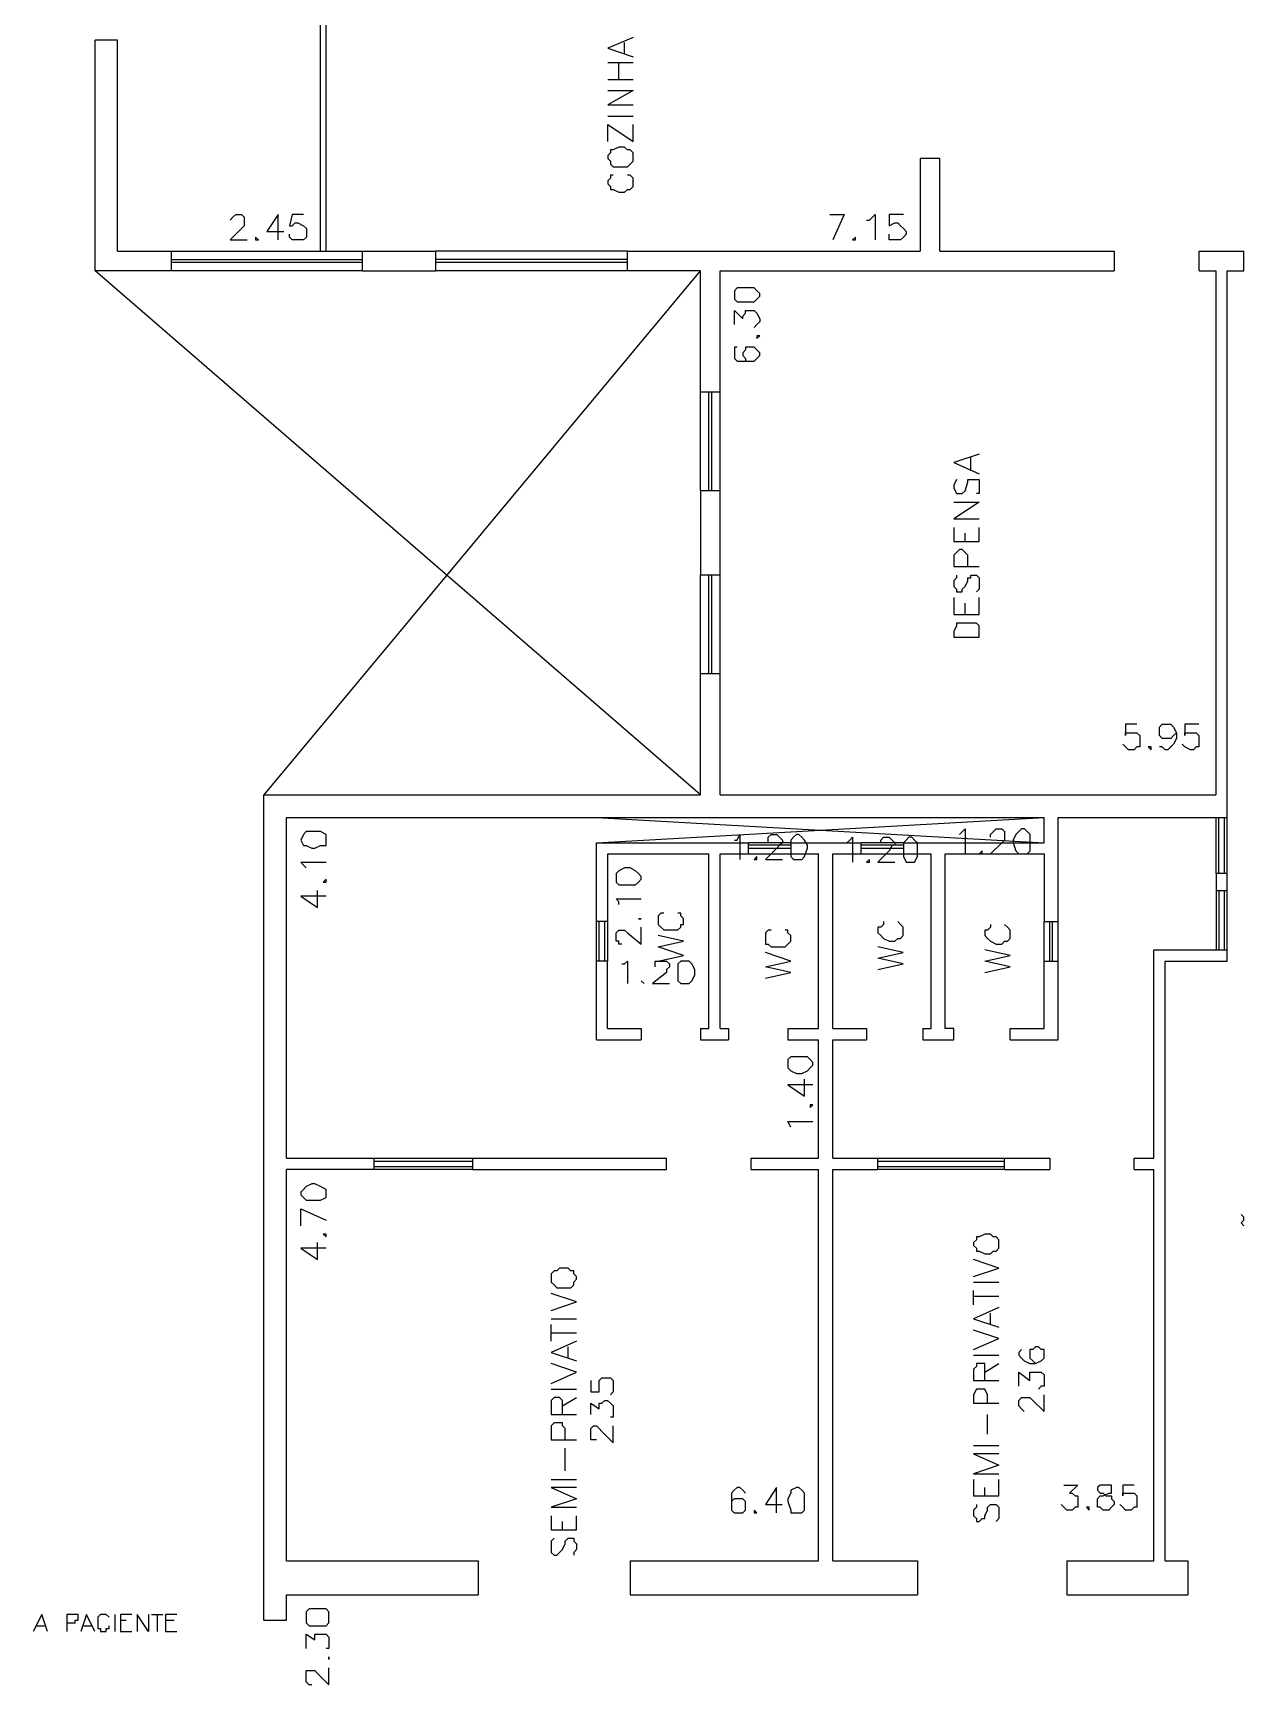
# Model space of a CAD drawing. Header units: millimetres. Extents: x -369 to -70, y -1414 to -1185.
# Drawn here: x -192.45 to -177.9, y -1322.88 to -1303.03 of the extents above; entities that cross this region are included whole.
import ezdxf

# ---------------------------------------------------------------- set-up
doc = ezdxf.new("R2010")
doc.units = ezdxf.units.MM
doc.header["$MEASUREMENT"] = 0
for name, color, linetype in [('10', 10, 'Continuous'), ('12', 12, 'Continuous'), ('16', 16, 'Continuous'), ('50', 50, 'Continuous'), ('8', 8, 'Continuous')]:
    doc.layers.add(name, color=color, linetype=linetype)

msp = doc.modelspace()

# ---------------------------------------------------------------- linework, layer by layer
at = {"layer": '10'}
for points in [[(-191.438, -1303.116), (-191.706, -1303.116)], [(-191.706, -1305.89), (-191.706, -1303.116)], [(-191.438, -1305.654), (-191.438, -1303.116)], [(-181.555, -1305.654), (-181.555, -1304.539), (-181.555, -1304.539), (-181.795, -1304.539), (-181.795, -1305.654)], [(-191.438, -1305.654), (-190.794, -1305.654), (-190.794, -1305.654), (-190.794, -1305.89), (-191.706, -1305.89)], [(-188.493, -1305.654), (-187.613, -1305.654)], [(-188.493, -1305.89), (-188.493, -1305.654)], [(-187.613, -1305.89), (-187.613, -1305.654)], [(-185.311, -1305.654), (-181.795, -1305.654)], [(-184.432, -1305.89), (-185.311, -1305.89), (-185.311, -1305.89), (-185.311, -1305.654)], [(-181.555, -1305.654), (-179.461, -1305.654)], [(-179.457, -1305.89), (-179.457, -1305.654)], [(-178.442, -1305.654), (-177.902, -1305.654)], [(-178.442, -1305.89), (-178.442, -1305.654)], [(-178.106, -1305.89), (-177.902, -1305.89), (-177.902, -1305.89), (-177.902, -1305.654)], [(-188.493, -1305.89), (-187.613, -1305.89)], [(-184.432, -1307.344), (-184.432, -1305.89)], [(-184.432, -1307.344), (-184.196, -1307.344), (-184.196, -1307.344), (-184.196, -1305.89)], [(-184.196, -1305.89), (-179.461, -1305.89)], [(-178.442, -1305.89), (-178.238, -1305.89)], [(-178.238, -1312.184), (-178.238, -1305.89)], [(-178.106, -1312.456), (-178.106, -1305.89)], [(-184.196, -1309.546), (-184.196, -1308.531), (-184.196, -1308.531), (-184.432, -1308.531), (-184.432, -1308.531), (-184.432, -1309.546)], [(-184.196, -1309.546), (-184.432, -1309.546)], [(-184.196, -1310.729), (-184.432, -1310.729)], [(-184.432, -1312.184), (-184.432, -1310.729)], [(-184.196, -1312.184), (-184.196, -1310.729)], [(-189.679, -1322.099), (-189.679, -1312.184)], [(-189.675, -1312.184), (-184.432, -1312.184)], [(-184.196, -1312.184), (-178.242, -1312.184)], [(-189.408, -1316.548), (-189.408, -1312.456)], [(-189.408, -1312.456), (-180.304, -1312.456)], [(-181.994, -1312.76), (-180.304, -1312.76), (-180.304, -1312.76), (-180.304, -1312.456)], [(-180.136, -1312.456), (-178.106, -1312.456)], [(-180.136, -1313.707), (-180.136, -1312.456)], [(-185.683, -1312.76), (-183.857, -1312.76)], [(-185.683, -1313.707), (-185.683, -1312.76)], [(-183.857, -1312.895), (-183.857, -1312.76)], [(-183.349, -1312.76), (-182.502, -1312.76)], [(-183.349, -1312.76), (-183.349, -1312.895), (-183.349, -1312.895), (-183.01, -1312.895)], [(-182.842, -1312.895), (-182.502, -1312.895), (-182.502, -1312.895), (-182.502, -1312.76)], [(-181.994, -1312.76), (-181.994, -1312.895), (-181.994, -1312.895), (-181.659, -1312.895)], [(-185.547, -1313.707), (-185.547, -1312.895)], [(-185.547, -1312.895), (-184.332, -1312.895)], [(-184.332, -1314.993), (-184.332, -1312.895)], [(-184.196, -1314.993), (-184.196, -1312.895)], [(-184.196, -1312.895), (-183.857, -1312.895)], [(-183.014, -1314.993), (-183.014, -1312.895)], [(-182.842, -1314.993), (-182.842, -1312.895)], [(-181.659, -1314.993), (-181.659, -1312.895)], [(-181.491, -1314.993), (-181.491, -1312.895)], [(-181.487, -1312.895), (-180.304, -1312.895), (-180.304, -1312.895), (-180.304, -1313.707)], [(-178.238, -1313.335), (-178.106, -1313.335), (-178.106, -1313.335), (-178.106, -1313.131), (-178.106, -1313.131), (-178.238, -1313.131), (-178.238, -1313.131), (-178.238, -1313.335)], [(-185.547, -1313.707), (-185.683, -1313.707)], [(-180.304, -1313.707), (-180.136, -1313.707)], [(-185.683, -1315.129), (-185.683, -1314.182)], [(-185.547, -1314.182), (-185.683, -1314.182)], [(-185.551, -1314.993), (-185.551, -1314.182)], [(-180.304, -1314.993), (-180.304, -1314.182)], [(-180.304, -1314.182), (-180.136, -1314.182)], [(-180.136, -1315.129), (-180.136, -1314.182)], [(-178.985, -1316.548), (-178.985, -1314.046)], [(-178.985, -1314.046), (-178.106, -1314.046)], [(-178.849, -1321.388), (-178.849, -1314.182)], [(-178.849, -1314.182), (-178.106, -1314.182)], [(-178.106, -1314.182), (-178.106, -1314.046)], [(-185.683, -1315.129), (-185.144, -1315.129)], [(-185.551, -1314.993), (-185.144, -1314.993)], [(-185.144, -1314.993), (-185.144, -1315.129)], [(-184.432, -1314.993), (-184.332, -1314.993)], [(-184.432, -1314.993), (-184.432, -1315.129)], [(-184.432, -1315.129), (-184.097, -1315.129)], [(-184.196, -1314.993), (-184.097, -1314.993)], [(-184.097, -1314.993), (-184.097, -1315.129)], [(-183.385, -1314.993), (-183.014, -1314.993)], [(-183.385, -1314.993), (-183.385, -1315.129)], [(-183.385, -1315.129), (-183.014, -1315.129)], [(-183.014, -1316.548), (-183.014, -1315.129)], [(-182.842, -1314.993), (-182.438, -1314.993)], [(-182.842, -1315.129), (-182.438, -1315.129)], [(-182.842, -1316.548), (-182.842, -1315.129)], [(-182.438, -1314.993), (-182.438, -1315.129)], [(-181.759, -1314.993), (-181.659, -1314.993)], [(-181.759, -1314.993), (-181.759, -1315.129), (-181.759, -1315.129), (-181.387, -1315.129), (-181.387, -1315.129), (-181.387, -1314.993), (-181.387, -1314.993), (-181.491, -1314.993)], [(-180.712, -1315.129), (-180.712, -1314.993), (-180.712, -1314.993), (-180.304, -1314.993)], [(-180.712, -1315.129), (-180.136, -1315.129)], [(-189.408, -1316.548), (-188.357, -1316.548), (-188.357, -1316.548), (-188.357, -1316.684), (-189.408, -1316.684)], [(-187.174, -1316.548), (-184.84, -1316.548)], [(-187.174, -1316.548), (-187.174, -1316.684), (-187.174, -1316.684), (-184.84, -1316.684), (-184.84, -1316.684), (-184.84, -1316.548)], [(-183.825, -1316.684), (-183.825, -1316.548), (-183.825, -1316.548), (-183.014, -1316.548)], [(-182.842, -1316.548), (-182.302, -1316.548)], [(-182.302, -1316.684), (-182.302, -1316.548)], [(-180.78, -1316.684), (-180.78, -1316.548), (-180.78, -1316.548), (-180.236, -1316.548), (-180.236, -1316.548), (-180.236, -1316.684)], [(-179.221, -1316.684), (-179.221, -1316.548), (-179.221, -1316.548), (-178.985, -1316.548)], [(-189.408, -1321.388), (-189.408, -1316.684)], [(-183.825, -1316.684), (-183.014, -1316.684)], [(-183.014, -1321.388), (-183.014, -1316.684)], [(-182.842, -1321.388), (-182.842, -1316.684)], [(-182.842, -1316.684), (-182.302, -1316.684)], [(-180.78, -1316.684), (-180.236, -1316.684)], [(-179.221, -1316.684), (-178.985, -1316.684)], [(-178.985, -1321.388), (-178.985, -1316.684)], [(-189.408, -1321.388), (-187.106, -1321.388)], [(-187.106, -1321.388), (-187.106, -1321.795)], [(-185.279, -1321.388), (-183.014, -1321.388)], [(-185.279, -1321.388), (-185.279, -1321.795), (-185.279, -1321.795), (-181.827, -1321.795)], [(-182.842, -1321.388), (-181.827, -1321.388), (-181.827, -1321.388), (-181.827, -1321.795)], [(-180.032, -1321.388), (-178.985, -1321.388)], [(-180.032, -1321.388), (-180.032, -1321.795)], [(-178.849, -1321.388), (-178.578, -1321.388), (-178.578, -1321.388), (-178.578, -1321.795)], [(-189.679, -1322.099), (-189.408, -1322.099), (-189.408, -1322.099), (-189.408, -1321.795)], [(-189.408, -1321.795), (-187.106, -1321.795)], [(-180.032, -1321.795), (-178.578, -1321.795)]]:
    msp.add_lwpolyline(points, dxfattribs=at)
at = {"layer": '12'}
for points in [[(-189, -1305.654), (-189, -1301.897)], [(-188.932, -1305.654), (-188.932, -1301.897)]]:
    msp.add_lwpolyline(points, dxfattribs=at)
at = {"layer": '16'}
for points in [[(-184.432, -1312.184), (-191.706, -1305.89)], [(-189.675, -1312.184), (-184.432, -1305.89)], [(-185.683, -1312.456), (-180.304, -1312.76)], [(-185.683, -1312.76), (-180.304, -1312.456)]]:
    msp.add_lwpolyline(points, dxfattribs=at)
at = {"layer": '50'}
for points in [[(-185.243, -1303.084), (-185.547, -1303.216), (-185.547, -1303.216), (-185.243, -1303.32)], [(-185.347, -1303.284), (-185.347, -1303.148)], [(-185.547, -1303.388), (-185.243, -1303.388)], [(-185.415, -1303.592), (-185.415, -1303.388)], [(-185.547, -1303.592), (-185.243, -1303.592)], [(-185.547, -1303.724), (-185.243, -1303.724), (-185.243, -1303.724), (-185.547, -1303.896), (-185.547, -1303.896), (-185.243, -1303.896)], [(-185.547, -1304.031), (-185.243, -1304.031)], [(-185.547, -1304.335), (-185.547, -1304.131), (-185.547, -1304.131), (-185.243, -1304.335), (-185.243, -1304.335), (-185.243, -1304.131)], [(-185.547, -1304.539), (-185.515, -1304.571), (-185.515, -1304.607), (-185.483, -1304.639), (-185.415, -1304.639), (-185.347, -1304.639), (-185.311, -1304.639), (-185.279, -1304.607), (-185.243, -1304.571), (-185.243, -1304.539), (-185.243, -1304.503), (-185.243, -1304.471), (-185.279, -1304.435), (-185.311, -1304.435), (-185.347, -1304.403), (-185.415, -1304.403), (-185.483, -1304.435), (-185.515, -1304.435), (-185.515, -1304.471), (-185.547, -1304.503), (-185.547, -1304.539)], [(-185.483, -1304.739), (-185.515, -1304.739), (-185.515, -1304.775), (-185.547, -1304.807), (-185.547, -1304.843), (-185.515, -1304.875), (-185.515, -1304.911), (-185.483, -1304.911), (-185.415, -1304.943), (-185.347, -1304.943), (-185.311, -1304.911), (-185.279, -1304.911), (-185.243, -1304.875), (-185.243, -1304.843), (-185.243, -1304.807), (-185.243, -1304.775), (-185.279, -1304.739), (-185.311, -1304.739)], [(-190.083, -1305.282), (-190.083, -1305.282), (-190.051, -1305.246), (-190.015, -1305.214), (-189.947, -1305.214), (-189.915, -1305.246), (-189.915, -1305.282), (-189.915, -1305.314), (-189.915, -1305.35), (-189.947, -1305.382), (-190.083, -1305.518), (-189.879, -1305.518)], [(-189.508, -1305.518), (-189.508, -1305.214), (-189.508, -1305.214), (-189.643, -1305.418), (-189.44, -1305.418)], [(-189.204, -1305.214), (-189.34, -1305.214), (-189.372, -1305.35), (-189.34, -1305.35), (-189.304, -1305.314), (-189.272, -1305.314), (-189.204, -1305.35), (-189.168, -1305.382), (-189.168, -1305.418), (-189.168, -1305.45), (-189.168, -1305.486), (-189.204, -1305.518), (-189.272, -1305.518), (-189.304, -1305.518), (-189.34, -1305.518), (-189.372, -1305.486), (-189.372, -1305.45)], [(-182.878, -1305.214), (-182.706, -1305.214), (-182.706, -1305.214), (-182.842, -1305.518)], [(-182.438, -1305.282), (-182.402, -1305.282), (-182.334, -1305.214), (-182.334, -1305.518)], [(-181.994, -1305.214), (-182.166, -1305.214), (-182.166, -1305.35), (-182.098, -1305.314), (-182.062, -1305.314), (-182.03, -1305.35), (-181.994, -1305.382), (-181.962, -1305.418), (-181.962, -1305.45), (-181.994, -1305.486), (-182.03, -1305.518), (-182.062, -1305.518), (-182.098, -1305.518), (-182.166, -1305.518), (-182.166, -1305.486), (-182.166, -1305.45)], [(-189.779, -1305.486), (-189.779, -1305.518), (-189.743, -1305.518), (-189.779, -1305.486)], [(-182.57, -1305.486), (-182.606, -1305.518), (-182.57, -1305.518), (-182.57, -1305.486)], [(-184.025, -1306.193), (-184.025, -1306.229), (-183.993, -1306.261), (-183.893, -1306.261), (-183.857, -1306.261), (-183.789, -1306.261), (-183.757, -1306.229), (-183.721, -1306.193), (-183.721, -1306.161), (-183.757, -1306.13), (-183.789, -1306.094), (-183.857, -1306.094), (-183.893, -1306.094), (-183.993, -1306.094), (-184.025, -1306.13), (-184.025, -1306.161), (-184.025, -1306.193)], [(-184.025, -1306.533), (-184.025, -1306.365), (-183.925, -1306.465), (-183.925, -1306.433), (-183.893, -1306.397), (-183.893, -1306.365), (-183.857, -1306.365), (-183.825, -1306.365), (-183.789, -1306.365), (-183.757, -1306.397), (-183.721, -1306.465), (-183.721, -1306.501), (-183.757, -1306.533), (-183.789, -1306.569)], [(-183.993, -1306.805), (-184.025, -1306.805), (-184.025, -1306.873), (-184.025, -1306.905), (-184.025, -1306.941), (-183.993, -1306.973), (-183.893, -1306.973), (-183.825, -1306.973), (-183.789, -1306.973), (-183.757, -1306.941), (-183.721, -1306.905), (-183.721, -1306.873), (-183.757, -1306.837), (-183.789, -1306.805), (-183.825, -1306.805), (-183.893, -1306.805), (-183.893, -1306.837), (-183.925, -1306.873), (-183.925, -1306.905), (-183.893, -1306.941), (-183.893, -1306.973), (-183.825, -1306.973)], [(-183.757, -1306.669), (-183.757, -1306.701), (-183.721, -1306.669), (-183.757, -1306.669)], [(-181.083, -1308.092), (-181.387, -1308.192), (-181.387, -1308.192), (-181.083, -1308.328)], [(-181.183, -1308.292), (-181.183, -1308.124)], [(-181.355, -1308.395), (-181.355, -1308.395), (-181.387, -1308.463), (-181.387, -1308.495), (-181.355, -1308.563), (-181.319, -1308.563), (-181.287, -1308.563), (-181.251, -1308.531), (-181.219, -1308.427), (-181.219, -1308.395), (-181.183, -1308.395), (-181.115, -1308.395), (-181.083, -1308.395), (-181.083, -1308.463), (-181.083, -1308.495), (-181.083, -1308.563), (-181.115, -1308.563)], [(-181.387, -1308.667), (-181.083, -1308.667), (-181.083, -1308.667), (-181.387, -1308.867), (-181.387, -1308.867), (-181.083, -1308.867)], [(-181.387, -1308.971), (-181.387, -1309.139), (-181.387, -1309.139), (-181.083, -1309.139)], [(-181.251, -1309.139), (-181.251, -1309.039)], [(-181.083, -1309.139), (-181.083, -1308.971)], [(-181.219, -1309.443), (-181.219, -1309.307), (-181.251, -1309.275), (-181.287, -1309.239), (-181.319, -1309.239), (-181.355, -1309.275), (-181.387, -1309.307), (-181.387, -1309.443), (-181.387, -1309.443), (-181.083, -1309.443)], [(-181.355, -1309.546), (-181.355, -1309.578), (-181.387, -1309.614), (-181.387, -1309.682), (-181.355, -1309.714), (-181.355, -1309.746), (-181.319, -1309.746), (-181.287, -1309.746), (-181.287, -1309.714), (-181.251, -1309.682), (-181.219, -1309.614), (-181.219, -1309.578), (-181.183, -1309.578), (-181.183, -1309.546), (-181.115, -1309.546), (-181.083, -1309.578), (-181.083, -1309.614), (-181.083, -1309.682), (-181.083, -1309.714), (-181.115, -1309.746)], [(-181.387, -1309.814), (-181.387, -1310.018), (-181.387, -1310.018), (-181.083, -1310.018)], [(-181.083, -1310.018), (-181.083, -1309.814)], [(-181.251, -1310.018), (-181.251, -1309.882)], [(-181.387, -1310.29), (-181.083, -1310.29), (-181.083, -1310.29), (-181.083, -1310.222), (-181.083, -1310.154), (-181.115, -1310.122), (-181.151, -1310.122), (-181.183, -1310.122), (-181.287, -1310.122), (-181.319, -1310.122), (-181.355, -1310.122), (-181.355, -1310.154), (-181.387, -1310.222), (-181.387, -1310.29)], [(-179.189, -1311.337), (-179.325, -1311.337), (-179.325, -1311.473), (-179.325, -1311.441), (-179.289, -1311.441), (-179.221, -1311.441), (-179.189, -1311.441), (-179.153, -1311.473), (-179.153, -1311.509), (-179.153, -1311.541), (-179.153, -1311.609), (-179.189, -1311.609), (-179.221, -1311.645), (-179.289, -1311.645), (-179.325, -1311.609), (-179.357, -1311.577)], [(-178.713, -1311.441), (-178.749, -1311.473), (-178.781, -1311.509), (-178.817, -1311.509), (-178.885, -1311.509), (-178.917, -1311.473), (-178.917, -1311.441), (-178.917, -1311.405), (-178.917, -1311.373), (-178.885, -1311.337), (-178.817, -1311.337), (-178.781, -1311.337), (-178.749, -1311.373), (-178.713, -1311.441), (-178.713, -1311.509), (-178.749, -1311.577), (-178.781, -1311.609), (-178.817, -1311.645), (-178.849, -1311.645), (-178.885, -1311.609), (-178.917, -1311.609)], [(-178.446, -1311.337), (-178.614, -1311.337), (-178.614, -1311.473), (-178.614, -1311.441), (-178.546, -1311.441), (-178.51, -1311.441), (-178.478, -1311.441), (-178.446, -1311.473), (-178.446, -1311.509), (-178.446, -1311.541), (-178.446, -1311.609), (-178.478, -1311.609), (-178.51, -1311.645), (-178.546, -1311.645), (-178.614, -1311.609), (-178.645, -1311.577)], [(-179.017, -1311.609), (-179.053, -1311.609), (-179.017, -1311.645), (-179.017, -1311.609)], [(-181.319, -1312.66), (-181.319, -1312.66), (-181.251, -1312.592), (-181.251, -1312.895)], [(-180.947, -1312.692), (-180.947, -1312.66), (-180.911, -1312.624), (-180.879, -1312.592), (-180.812, -1312.592), (-180.78, -1312.624), (-180.78, -1312.66), (-180.78, -1312.692), (-180.78, -1312.728), (-180.812, -1312.76), (-180.947, -1312.895), (-180.744, -1312.895)], [(-180.576, -1312.592), (-180.608, -1312.624), (-180.644, -1312.66), (-180.676, -1312.728), (-180.676, -1312.76), (-180.644, -1312.859), (-180.608, -1312.895), (-180.576, -1312.895), (-180.54, -1312.895), (-180.508, -1312.895), (-180.472, -1312.859), (-180.472, -1312.76), (-180.472, -1312.728), (-180.472, -1312.66), (-180.508, -1312.624), (-180.54, -1312.592), (-180.576, -1312.592)], [(-189.236, -1312.728), (-189.204, -1312.795), (-189.172, -1312.795), (-189.104, -1312.827), (-189.068, -1312.827), (-189, -1312.795), (-188.932, -1312.795), (-188.932, -1312.728), (-188.932, -1312.66), (-189, -1312.624), (-189.068, -1312.624), (-189.104, -1312.624), (-189.172, -1312.624), (-189.204, -1312.66), (-189.236, -1312.728)], [(-184.025, -1312.728), (-183.993, -1312.728), (-183.961, -1312.66), (-183.961, -1312.963)], [(-183.621, -1312.76), (-183.621, -1312.728), (-183.621, -1312.692), (-183.585, -1312.66), (-183.517, -1312.66), (-183.485, -1312.692), (-183.449, -1312.728), (-183.449, -1312.76), (-183.485, -1312.791), (-183.517, -1312.827), (-183.653, -1312.963), (-183.449, -1312.963)], [(-183.281, -1312.66), (-183.317, -1312.692), (-183.349, -1312.728), (-183.349, -1312.791), (-183.349, -1312.827), (-183.349, -1312.927), (-183.317, -1312.963), (-183.281, -1312.963), (-183.249, -1312.963), (-183.213, -1312.963), (-183.181, -1312.927), (-183.145, -1312.827), (-183.145, -1312.791), (-183.181, -1312.728), (-183.213, -1312.692), (-183.249, -1312.66), (-183.281, -1312.66)], [(-182.674, -1312.76), (-182.638, -1312.728), (-182.606, -1312.692), (-182.606, -1312.995)], [(-182.266, -1312.76), (-182.266, -1312.76), (-182.266, -1312.728), (-182.234, -1312.692), (-182.166, -1312.692), (-182.13, -1312.728), (-182.098, -1312.76), (-182.098, -1312.791), (-182.13, -1312.791), (-182.166, -1312.859), (-182.302, -1312.995), (-182.098, -1312.995)], [(-181.931, -1312.692), (-181.962, -1312.728), (-181.994, -1312.76), (-181.994, -1312.827), (-181.994, -1312.859), (-181.994, -1312.927), (-181.962, -1312.995), (-181.931, -1312.995), (-181.895, -1312.995), (-181.863, -1312.995), (-181.827, -1312.927), (-181.827, -1312.859), (-181.827, -1312.827), (-181.827, -1312.76), (-181.863, -1312.728), (-181.895, -1312.692), (-181.931, -1312.692)], [(-189.172, -1313.063), (-189.204, -1313.031), (-189.236, -1312.995), (-188.932, -1312.995)], [(-183.757, -1312.927), (-183.789, -1312.963), (-183.757, -1312.963), (-183.757, -1312.927)], [(-182.402, -1312.963), (-182.438, -1312.995), (-182.402, -1312.995), (-182.402, -1312.963)], [(-181.047, -1312.859), (-181.083, -1312.895), (-181.047, -1312.895), (-181.047, -1312.859)], [(-188.968, -1313.235), (-188.932, -1313.235), (-188.932, -1313.199), (-188.968, -1313.235)], [(-185.447, -1313.199), (-185.447, -1313.235), (-185.415, -1313.267), (-185.347, -1313.267), (-185.279, -1313.267), (-185.212, -1313.267), (-185.176, -1313.235), (-185.144, -1313.199), (-185.144, -1313.167), (-185.176, -1313.131), (-185.212, -1313.099), (-185.279, -1313.063), (-185.347, -1313.063), (-185.415, -1313.099), (-185.447, -1313.131), (-185.447, -1313.167), (-185.447, -1313.199)], [(-188.932, -1313.403), (-189.236, -1313.403), (-189.236, -1313.403), (-189.036, -1313.539), (-189.036, -1313.335)], [(-185.415, -1313.503), (-185.415, -1313.471), (-185.447, -1313.435), (-185.144, -1313.435)], [(-185.379, -1313.978), (-185.415, -1313.978), (-185.415, -1313.942), (-185.447, -1313.942), (-185.447, -1313.91), (-185.447, -1313.843), (-185.415, -1313.811), (-185.379, -1313.811), (-185.347, -1313.811), (-185.311, -1313.843), (-185.144, -1313.978), (-185.144, -1313.775)], [(-185.176, -1313.675), (-185.176, -1313.675), (-185.144, -1313.675), (-185.176, -1313.675)], [(-184.872, -1313.607), (-184.908, -1313.607), (-184.94, -1313.639), (-184.94, -1313.675), (-184.94, -1313.743), (-184.908, -1313.775), (-184.872, -1313.807), (-184.84, -1313.807), (-184.736, -1313.807), (-184.704, -1313.807), (-184.668, -1313.775), (-184.668, -1313.743), (-184.636, -1313.743), (-184.636, -1313.675), (-184.668, -1313.639), (-184.668, -1313.607), (-184.704, -1313.607)], [(-182.234, -1313.707), (-182.234, -1313.743), (-182.266, -1313.775), (-182.302, -1313.775), (-182.302, -1313.843), (-182.266, -1313.874), (-182.234, -1313.91), (-182.166, -1313.942), (-182.098, -1313.942), (-182.062, -1313.91), (-182.03, -1313.91), (-181.998, -1313.874), (-181.998, -1313.843), (-181.998, -1313.775), (-182.03, -1313.743), (-182.062, -1313.707)], [(-180.947, -1313.743), (-180.947, -1313.775), (-180.983, -1313.811), (-181.015, -1313.811), (-181.015, -1313.874), (-180.983, -1313.91), (-180.947, -1313.942), (-180.879, -1313.978), (-180.812, -1313.978), (-180.78, -1313.942), (-180.744, -1313.942), (-180.712, -1313.91), (-180.712, -1313.874), (-180.712, -1313.811), (-180.744, -1313.775), (-180.78, -1313.743)], [(-184.94, -1314.182), (-184.636, -1314.114), (-184.636, -1314.114), (-184.94, -1314.01), (-184.94, -1314.01), (-184.636, -1313.942), (-184.636, -1313.942), (-184.94, -1313.874)], [(-183.585, -1313.811), (-183.621, -1313.811), (-183.653, -1313.843), (-183.653, -1313.874), (-183.653, -1313.942), (-183.653, -1313.978), (-183.621, -1313.978), (-183.585, -1314.01), (-183.553, -1314.01), (-183.453, -1314.01), (-183.417, -1314.01), (-183.385, -1313.978), (-183.349, -1313.942), (-183.349, -1313.874), (-183.385, -1313.843), (-183.385, -1313.811), (-183.417, -1313.811)], [(-185.379, -1314.214), (-185.347, -1314.214), (-185.311, -1314.182), (-185.311, -1314.45)], [(-184.976, -1314.25), (-184.976, -1314.214), (-184.976, -1314.182), (-184.94, -1314.182), (-184.872, -1314.182), (-184.84, -1314.182), (-184.804, -1314.214), (-184.804, -1314.25), (-184.84, -1314.282), (-184.84, -1314.318), (-185.008, -1314.45), (-184.804, -1314.45)], [(-184.636, -1314.182), (-184.668, -1314.182), (-184.704, -1314.214), (-184.704, -1314.282), (-184.704, -1314.35), (-184.704, -1314.418), (-184.668, -1314.45), (-184.636, -1314.45), (-184.6, -1314.45), (-184.568, -1314.45), (-184.536, -1314.418), (-184.5, -1314.35), (-184.5, -1314.282), (-184.536, -1314.214), (-184.568, -1314.182), (-184.6, -1314.182), (-184.636, -1314.182)], [(-183.653, -1314.386), (-183.349, -1314.318), (-183.349, -1314.318), (-183.653, -1314.25), (-183.653, -1314.25), (-183.349, -1314.182), (-183.349, -1314.182), (-183.653, -1314.078)], [(-182.302, -1314.282), (-181.998, -1314.214), (-181.998, -1314.214), (-182.302, -1314.146), (-182.302, -1314.146), (-181.998, -1314.078), (-181.998, -1314.078), (-182.302, -1314.01)], [(-181.015, -1314.318), (-180.712, -1314.25), (-180.712, -1314.25), (-181.015, -1314.182), (-181.015, -1314.182), (-180.712, -1314.114), (-180.712, -1314.114), (-181.015, -1314.046)], [(-185.108, -1314.45), (-185.144, -1314.418)], [(-183.385, -1315.433), (-183.385, -1315.465), (-183.349, -1315.501), (-183.281, -1315.533), (-183.213, -1315.533), (-183.145, -1315.501), (-183.113, -1315.465), (-183.081, -1315.433), (-183.081, -1315.401), (-183.113, -1315.365), (-183.145, -1315.333), (-183.213, -1315.333), (-183.281, -1315.333), (-183.349, -1315.333), (-183.385, -1315.365), (-183.385, -1315.401), (-183.385, -1315.433)], [(-183.081, -1315.669), (-183.385, -1315.669), (-183.385, -1315.669), (-183.181, -1315.805), (-183.181, -1315.601)], [(-183.113, -1315.909), (-183.113, -1315.941), (-183.081, -1315.909), (-183.113, -1315.909)], [(-183.349, -1316.176), (-183.349, -1316.176), (-183.385, -1316.108), (-183.081, -1316.108)], [(-189.236, -1316.988), (-189.204, -1317.024), (-189.172, -1317.056), (-189.104, -1317.056), (-189.068, -1317.056), (-189, -1317.056), (-188.932, -1317.024), (-188.932, -1316.988), (-188.932, -1316.956), (-188.932, -1316.924), (-189, -1316.888), (-189.068, -1316.856), (-189.104, -1316.856), (-189.172, -1316.888), (-189.204, -1316.924), (-189.236, -1316.956), (-189.236, -1316.988)], [(-189.236, -1317.363), (-189.236, -1317.16), (-189.236, -1317.16), (-188.932, -1317.295)], [(-177.902, -1317.363), (-177.902, -1317.363), (-177.902, -1317.363), (-177.934, -1317.327), (-177.902, -1317.295), (-177.902, -1317.295), (-177.902, -1317.295), (-177.902, -1317.259), (-177.934, -1317.227)], [(-188.932, -1317.631), (-189.236, -1317.631), (-189.236, -1317.631), (-189.036, -1317.767), (-189.036, -1317.563)], [(-188.968, -1317.463), (-188.932, -1317.495), (-188.932, -1317.463), (-188.968, -1317.463)], [(-181.151, -1317.599), (-181.115, -1317.631), (-181.115, -1317.667), (-181.083, -1317.667), (-181.015, -1317.699), (-180.947, -1317.699), (-180.915, -1317.667), (-180.879, -1317.667), (-180.847, -1317.631), (-180.847, -1317.599), (-180.847, -1317.563), (-180.847, -1317.531), (-180.879, -1317.495), (-180.915, -1317.495), (-180.947, -1317.463), (-181.015, -1317.463), (-181.083, -1317.495), (-181.115, -1317.495), (-181.115, -1317.531), (-181.151, -1317.563), (-181.151, -1317.599)], [(-181.151, -1317.971), (-180.847, -1317.871), (-180.847, -1317.871), (-181.151, -1317.767)], [(-186.227, -1318.003), (-186.227, -1318.039), (-186.191, -1318.071), (-186.159, -1318.107), (-186.127, -1318.107), (-186.023, -1318.107), (-185.991, -1318.107), (-185.955, -1318.071), (-185.955, -1318.039), (-185.923, -1318.003), (-185.923, -1317.971), (-185.955, -1317.939), (-185.955, -1317.903), (-185.991, -1317.903), (-186.023, -1317.871), (-186.127, -1317.871), (-186.159, -1317.903), (-186.191, -1317.903), (-186.227, -1317.939), (-186.227, -1317.971), (-186.227, -1318.003)], [(-181.151, -1318.039), (-180.847, -1318.039)], [(-181.151, -1318.31), (-181.151, -1318.139)], [(-186.227, -1318.378), (-185.923, -1318.274), (-185.923, -1318.274), (-186.227, -1318.175)], [(-181.151, -1318.207), (-180.847, -1318.207)], [(-180.847, -1318.342), (-181.151, -1318.478), (-181.151, -1318.478), (-180.847, -1318.578)], [(-186.227, -1318.478), (-185.923, -1318.478)], [(-186.227, -1318.75), (-186.227, -1318.546)], [(-180.947, -1318.546), (-180.947, -1318.41)], [(-186.227, -1318.646), (-185.923, -1318.646)], [(-185.923, -1318.75), (-186.227, -1318.886), (-186.227, -1318.886), (-185.923, -1318.986)], [(-181.151, -1318.85), (-180.847, -1318.714), (-180.847, -1318.714), (-181.151, -1318.614)], [(-186.023, -1318.954), (-186.023, -1318.818)], [(-181.151, -1318.918), (-180.847, -1318.918)], [(-180.576, -1318.85), (-180.576, -1318.85), (-180.608, -1318.886), (-180.608, -1318.918), (-180.576, -1318.954), (-180.544, -1318.986), (-180.476, -1319.018), (-180.408, -1319.018), (-180.34, -1318.986), (-180.304, -1318.954), (-180.304, -1318.918), (-180.304, -1318.85), (-180.34, -1318.85), (-180.372, -1318.818), (-180.408, -1318.818), (-180.44, -1318.85), (-180.476, -1318.85), (-180.476, -1318.918), (-180.476, -1318.954), (-180.44, -1318.986), (-180.408, -1319.018)], [(-186.227, -1319.258), (-185.923, -1319.122), (-185.923, -1319.122), (-186.227, -1319.018)], [(-181.015, -1319.222), (-181.015, -1319.086), (-181.015, -1319.054), (-181.015, -1319.018), (-181.047, -1319.018), (-181.083, -1319.018), (-181.115, -1319.018), (-181.115, -1319.054), (-181.151, -1319.086), (-181.151, -1319.222), (-181.151, -1319.222), (-180.847, -1319.222)], [(-181.015, -1319.122), (-180.847, -1319.018)], [(-180.608, -1319.29), (-180.608, -1319.122), (-180.476, -1319.222), (-180.476, -1319.154), (-180.476, -1319.122), (-180.408, -1319.122), (-180.372, -1319.122), (-180.34, -1319.122), (-180.304, -1319.154), (-180.304, -1319.19), (-180.304, -1319.222), (-180.304, -1319.29), (-180.34, -1319.29), (-180.372, -1319.326)], [(-186.227, -1319.326), (-185.923, -1319.326)], [(-185.751, -1319.222), (-185.751, -1319.358), (-185.651, -1319.358), (-185.651, -1319.326), (-185.651, -1319.29), (-185.651, -1319.222), (-185.619, -1319.19), (-185.583, -1319.19), (-185.551, -1319.19), (-185.515, -1319.19), (-185.483, -1319.222), (-185.483, -1319.29), (-185.483, -1319.326), (-185.483, -1319.358), (-185.515, -1319.393)], [(-180.983, -1319.493), (-180.983, -1319.393), (-181.015, -1319.326), (-181.047, -1319.326), (-181.083, -1319.326), (-181.115, -1319.326), (-181.151, -1319.393), (-181.151, -1319.493), (-181.151, -1319.493), (-180.847, -1319.493)], [(-186.091, -1319.629), (-186.091, -1319.493), (-186.091, -1319.461), (-186.127, -1319.425), (-186.159, -1319.425), (-186.191, -1319.425), (-186.227, -1319.461), (-186.227, -1319.493), (-186.227, -1319.629), (-186.227, -1319.629), (-185.923, -1319.629)], [(-186.091, -1319.525), (-185.923, -1319.425)], [(-185.751, -1319.629), (-185.751, -1319.493), (-185.651, -1319.561), (-185.651, -1319.525), (-185.651, -1319.493), (-185.619, -1319.493), (-185.583, -1319.461), (-185.551, -1319.461), (-185.515, -1319.493), (-185.483, -1319.525), (-185.483, -1319.561), (-185.483, -1319.593), (-185.483, -1319.629), (-185.483, -1319.661), (-185.515, -1319.661)], [(-180.544, -1319.593), (-180.544, -1319.593), (-180.576, -1319.561), (-180.608, -1319.525), (-180.608, -1319.461), (-180.576, -1319.425), (-180.544, -1319.425), (-180.508, -1319.425), (-180.476, -1319.425), (-180.44, -1319.461), (-180.304, -1319.593), (-180.304, -1319.393)], [(-186.059, -1319.933), (-186.059, -1319.797), (-186.091, -1319.765), (-186.091, -1319.729), (-186.127, -1319.729), (-186.159, -1319.729), (-186.191, -1319.729), (-186.227, -1319.765), (-186.227, -1319.797), (-186.227, -1319.933), (-186.227, -1319.933), (-185.923, -1319.933)], [(-180.983, -1319.865), (-180.983, -1319.629)], [(-185.683, -1319.933), (-185.719, -1319.933), (-185.751, -1319.933), (-185.751, -1319.901), (-185.751, -1319.833), (-185.751, -1319.797), (-185.719, -1319.765), (-185.683, -1319.765), (-185.651, -1319.797), (-185.619, -1319.833), (-185.483, -1319.969), (-185.483, -1319.765)], [(-186.059, -1320.305), (-186.059, -1320.033)], [(-181.151, -1320.001), (-180.847, -1320.001)], [(-180.847, -1320.101), (-181.151, -1320.101), (-181.151, -1320.101), (-180.847, -1320.237), (-180.847, -1320.237), (-181.151, -1320.341), (-181.151, -1320.341), (-180.847, -1320.341)], [(-186.227, -1320.409), (-185.923, -1320.409)], [(-185.923, -1320.508), (-186.227, -1320.508), (-186.227, -1320.508), (-185.923, -1320.644), (-185.923, -1320.644), (-186.227, -1320.744), (-186.227, -1320.744), (-185.923, -1320.744)], [(-183.893, -1320.576), (-183.925, -1320.54), (-183.961, -1320.508), (-183.993, -1320.508), (-184.029, -1320.54), (-184.061, -1320.576), (-184.061, -1320.644), (-184.061, -1320.712), (-184.061, -1320.78), (-184.029, -1320.812), (-183.993, -1320.812), (-183.925, -1320.812), (-183.893, -1320.78), (-183.893, -1320.744), (-183.893, -1320.712), (-183.893, -1320.676), (-183.925, -1320.644), (-183.993, -1320.644), (-184.029, -1320.644), (-184.061, -1320.676), (-184.061, -1320.712)], [(-183.521, -1320.812), (-183.521, -1320.508), (-183.521, -1320.508), (-183.653, -1320.712), (-183.453, -1320.712)], [(-183.281, -1320.508), (-183.349, -1320.54), (-183.349, -1320.576), (-183.385, -1320.644), (-183.385, -1320.676), (-183.349, -1320.78), (-183.349, -1320.812), (-183.281, -1320.812), (-183.249, -1320.812), (-183.213, -1320.812), (-183.181, -1320.78), (-183.181, -1320.676), (-183.181, -1320.644), (-183.181, -1320.576), (-183.213, -1320.54), (-183.249, -1320.508), (-183.281, -1320.508)], [(-181.151, -1320.409), (-181.151, -1320.608), (-181.151, -1320.608), (-180.847, -1320.608)], [(-181.015, -1320.608), (-181.015, -1320.508)], [(-180.847, -1320.608), (-180.847, -1320.409)], [(-180.068, -1320.476), (-179.9, -1320.476), (-180, -1320.576), (-179.968, -1320.576), (-179.932, -1320.608), (-179.9, -1320.608), (-179.9, -1320.644), (-179.9, -1320.676), (-179.9, -1320.744), (-179.932, -1320.744), (-179.968, -1320.78), (-180.032, -1320.78), (-180.068, -1320.744), (-180.1, -1320.712)], [(-179.593, -1320.476), (-179.629, -1320.476), (-179.661, -1320.508), (-179.661, -1320.54), (-179.629, -1320.576), (-179.593, -1320.576), (-179.561, -1320.608), (-179.493, -1320.608), (-179.493, -1320.644), (-179.461, -1320.676), (-179.461, -1320.712), (-179.493, -1320.744), (-179.525, -1320.78), (-179.593, -1320.78), (-179.629, -1320.744), (-179.661, -1320.744), (-179.661, -1320.712), (-179.661, -1320.676), (-179.661, -1320.644), (-179.629, -1320.608), (-179.593, -1320.608), (-179.525, -1320.576), (-179.493, -1320.576), (-179.493, -1320.54), (-179.493, -1320.508), (-179.493, -1320.476), (-179.525, -1320.476), (-179.593, -1320.476)], [(-179.221, -1320.476), (-179.357, -1320.476), (-179.357, -1320.608), (-179.357, -1320.576), (-179.325, -1320.576), (-179.257, -1320.576), (-179.221, -1320.576), (-179.189, -1320.608), (-179.189, -1320.644), (-179.189, -1320.676), (-179.189, -1320.744), (-179.221, -1320.744), (-179.257, -1320.78), (-179.325, -1320.78), (-179.357, -1320.744), (-179.393, -1320.712)], [(-181.115, -1320.712), (-181.115, -1320.744), (-181.151, -1320.78), (-181.151, -1320.848), (-181.115, -1320.88), (-181.115, -1320.916), (-181.083, -1320.916), (-181.047, -1320.88), (-181.015, -1320.88), (-181.015, -1320.848), (-180.983, -1320.78), (-180.983, -1320.744), (-180.947, -1320.712), (-180.879, -1320.712), (-180.847, -1320.744), (-180.847, -1320.78), (-180.847, -1320.848), (-180.847, -1320.88), (-180.879, -1320.916)], [(-179.764, -1320.744), (-179.796, -1320.744), (-179.764, -1320.78), (-179.764, -1320.744)], [(-186.227, -1320.848), (-186.227, -1321.016), (-186.227, -1321.016), (-185.923, -1321.016)], [(-186.091, -1321.016), (-186.091, -1320.916)], [(-185.923, -1321.016), (-185.923, -1320.848)], [(-183.789, -1320.78), (-183.789, -1320.812), (-183.757, -1320.812), (-183.789, -1320.78)], [(-186.191, -1321.116), (-186.227, -1321.152), (-186.227, -1321.184), (-186.227, -1321.252), (-186.227, -1321.288), (-186.191, -1321.32), (-186.159, -1321.32), (-186.127, -1321.288), (-186.091, -1321.252), (-186.059, -1321.184), (-186.059, -1321.152), (-186.023, -1321.116), (-185.955, -1321.116), (-185.955, -1321.152), (-185.923, -1321.184), (-185.923, -1321.252), (-185.955, -1321.288), (-185.955, -1321.32)], [(-192.281, -1322.235), (-192.349, -1322.031), (-192.349, -1322.031), (-192.453, -1322.235)], [(-192.045, -1322.131), (-191.945, -1322.131), (-191.945, -1322.099), (-191.909, -1322.099), (-191.909, -1322.063), (-191.909, -1322.031), (-191.945, -1322.031), (-192.045, -1322.031), (-192.045, -1322.031), (-192.045, -1322.235)], [(-191.71, -1322.235), (-191.81, -1322.031), (-191.81, -1322.031), (-191.877, -1322.235)], [(-191.538, -1322.063), (-191.538, -1322.063), (-191.574, -1322.031), (-191.642, -1322.031), (-191.674, -1322.063), (-191.674, -1322.099), (-191.674, -1322.131), (-191.674, -1322.167), (-191.674, -1322.199), (-191.642, -1322.199), (-191.642, -1322.235), (-191.574, -1322.235), (-191.574, -1322.199), (-191.538, -1322.199), (-191.538, -1322.167)], [(-191.47, -1322.031), (-191.47, -1322.235)], [(-191.266, -1322.031), (-191.402, -1322.031), (-191.402, -1322.031), (-191.402, -1322.235)], [(-191.402, -1322.099), (-191.334, -1322.099)], [(-191.066, -1322.031), (-191.066, -1322.235), (-191.066, -1322.235), (-191.202, -1322.031), (-191.202, -1322.031), (-191.202, -1322.235)], [(-191.03, -1322.031), (-190.894, -1322.031)], [(-190.962, -1322.031), (-190.962, -1322.235)], [(-190.727, -1322.031), (-190.862, -1322.031), (-190.862, -1322.031), (-190.862, -1322.235)], [(-190.862, -1322.099), (-190.758, -1322.099)], [(-189.172, -1322.063), (-189.172, -1322.131), (-189.136, -1322.167), (-189.068, -1322.167), (-189, -1322.167), (-188.932, -1322.167), (-188.9, -1322.131), (-188.9, -1322.063), (-188.9, -1321.999), (-188.932, -1321.963), (-189, -1321.963), (-189.068, -1321.963), (-189.136, -1321.963), (-189.172, -1321.999), (-189.172, -1322.063)], [(-192.417, -1322.167), (-192.317, -1322.167)], [(-191.841, -1322.167), (-191.742, -1322.167)], [(-191.402, -1322.235), (-191.266, -1322.235)], [(-190.862, -1322.235), (-190.727, -1322.235)], [(-189.172, -1322.439), (-189.172, -1322.267), (-189.068, -1322.335), (-189.068, -1322.303), (-189.068, -1322.267), (-189.036, -1322.267), (-189, -1322.267), (-188.968, -1322.267), (-188.932, -1322.267), (-188.9, -1322.303), (-188.9, -1322.335), (-188.9, -1322.371), (-188.9, -1322.439), (-188.932, -1322.439)], [(-189.104, -1322.878), (-189.136, -1322.878), (-189.172, -1322.842), (-189.172, -1322.81), (-189.172, -1322.742), (-189.172, -1322.706), (-189.136, -1322.706), (-189.104, -1322.706), (-189.068, -1322.706), (-189.036, -1322.742), (-188.9, -1322.878), (-188.9, -1322.674)], [(-188.9, -1322.571), (-188.9, -1322.571), (-188.9, -1322.539), (-188.9, -1322.571)]]:
    msp.add_lwpolyline(points, dxfattribs=at)
at = {"layer": '8'}
for points in [[(-190.794, -1305.654), (-188.493, -1305.654)], [(-185.311, -1305.654), (-187.613, -1305.654)], [(-190.794, -1305.754), (-188.493, -1305.754)], [(-188.493, -1305.79), (-190.794, -1305.79)], [(-185.311, -1305.754), (-187.613, -1305.754)], [(-185.311, -1305.79), (-187.613, -1305.79)], [(-188.493, -1305.89), (-190.794, -1305.89)], [(-185.311, -1305.89), (-187.613, -1305.89)], [(-184.432, -1308.531), (-184.432, -1307.344)], [(-184.332, -1308.531), (-184.332, -1307.344)], [(-184.296, -1308.531), (-184.296, -1307.344)], [(-184.196, -1308.531), (-184.196, -1307.344)], [(-184.432, -1310.729), (-184.432, -1309.546)], [(-184.332, -1310.729), (-184.332, -1309.546)], [(-184.296, -1310.729), (-184.296, -1309.546)], [(-184.196, -1310.729), (-184.196, -1309.546)], [(-178.238, -1313.131), (-178.238, -1312.456)], [(-178.206, -1313.131), (-178.206, -1312.456)], [(-178.138, -1313.131), (-178.138, -1312.456)], [(-178.106, -1313.131), (-178.106, -1312.456)], [(-183.349, -1312.76), (-183.857, -1312.76)], [(-183.349, -1312.791), (-183.857, -1312.791)], [(-181.994, -1312.76), (-182.502, -1312.76)], [(-181.994, -1312.791), (-182.502, -1312.791)], [(-183.857, -1312.827), (-183.349, -1312.827)], [(-183.857, -1312.895), (-183.349, -1312.895)], [(-182.502, -1312.827), (-181.994, -1312.827)], [(-182.502, -1312.895), (-181.994, -1312.895)], [(-178.238, -1313.335), (-178.238, -1314.046)], [(-178.206, -1313.335), (-178.206, -1314.046)], [(-178.138, -1314.046), (-178.138, -1313.335)], [(-178.106, -1314.046), (-178.106, -1313.335)], [(-185.683, -1314.182), (-185.683, -1313.707)], [(-185.651, -1314.182), (-185.651, -1313.707)], [(-185.583, -1314.182), (-185.583, -1313.707)], [(-185.547, -1314.182), (-185.547, -1313.707)], [(-180.304, -1314.182), (-180.304, -1313.707)], [(-180.236, -1314.182), (-180.236, -1313.707)], [(-180.204, -1314.182), (-180.204, -1313.707)], [(-180.136, -1314.182), (-180.136, -1313.707)], [(-188.357, -1316.548), (-187.174, -1316.548)], [(-182.302, -1316.548), (-180.78, -1316.548)], [(-188.357, -1316.584), (-187.174, -1316.584)], [(-187.174, -1316.652), (-188.357, -1316.652)], [(-187.174, -1316.684), (-188.357, -1316.684)], [(-182.302, -1316.584), (-180.78, -1316.584)], [(-180.78, -1316.652), (-182.302, -1316.652)], [(-180.78, -1316.684), (-182.302, -1316.684)]]:
    msp.add_lwpolyline(points, dxfattribs=at)

doc.saveas('drawing.dxf')
